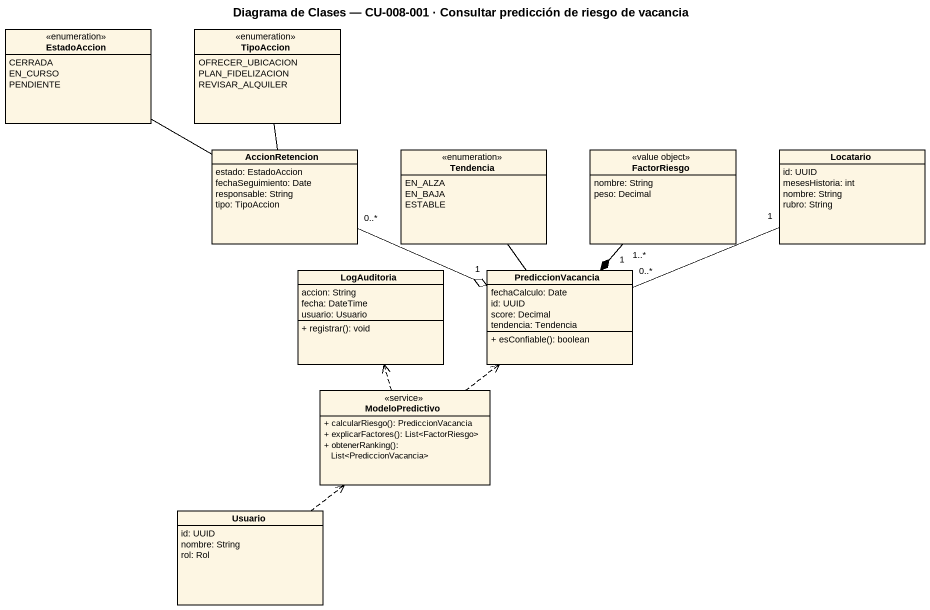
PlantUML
@startuml
title Diagrama de Clases — CU-008-001 · Consultar predicción de riesgo de vacancia
hide circle
hide empty members
skinparam classAttributeIconSize 0
enum EstadoAccion {
  CERRADA
  EN_CURSO
  PENDIENTE
}
enum TipoAccion {
  OFRECER_UBICACION
  PLAN_FIDELIZACION
  REVISAR_ALQUILER
}
class AccionRetencion {
  estado: EstadoAccion
  fechaSeguimiento: Date
  responsable: String
  tipo: TipoAccion
}
enum Tendencia {
  EN_ALZA
  EN_BAJA
  ESTABLE
}
class FactorRiesgo <<value object>> {
  nombre: String
  peso: Decimal
}
class Locatario {
  id: UUID
  mesesHistoria: int
  nombre: String
  rubro: String
}
class LogAuditoria {
  accion: String
  fecha: DateTime
  usuario: Usuario
  + registrar(): void
}
class PrediccionVacancia {
  fechaCalculo: Date
  id: UUID
  score: Decimal
  tendencia: Tendencia
  + esConfiable(): boolean
}
class ModeloPredictivo <<service>> {
  + calcularRiesgo(): PrediccionVacancia
  + explicarFactores(): List<FactorRiesgo>
  + obtenerRanking(): List<PrediccionVacancia>
}
class Usuario {
  id: UUID
  nombre: String
  rol: Rol
}
AccionRetencion -left- EstadoAccion
AccionRetencion -up- TipoAccion
PrediccionVacancia "1" o-left- "0..*" AccionRetencion
PrediccionVacancia -up- Tendencia
PrediccionVacancia "1" *-up- "1..*" FactorRiesgo
PrediccionVacancia "0..*" -right- "1" Locatario
ModeloPredictivo .up.> LogAuditoria
ModeloPredictivo .up.> PrediccionVacancia
Usuario .up.> ModeloPredictivo
@enduml
